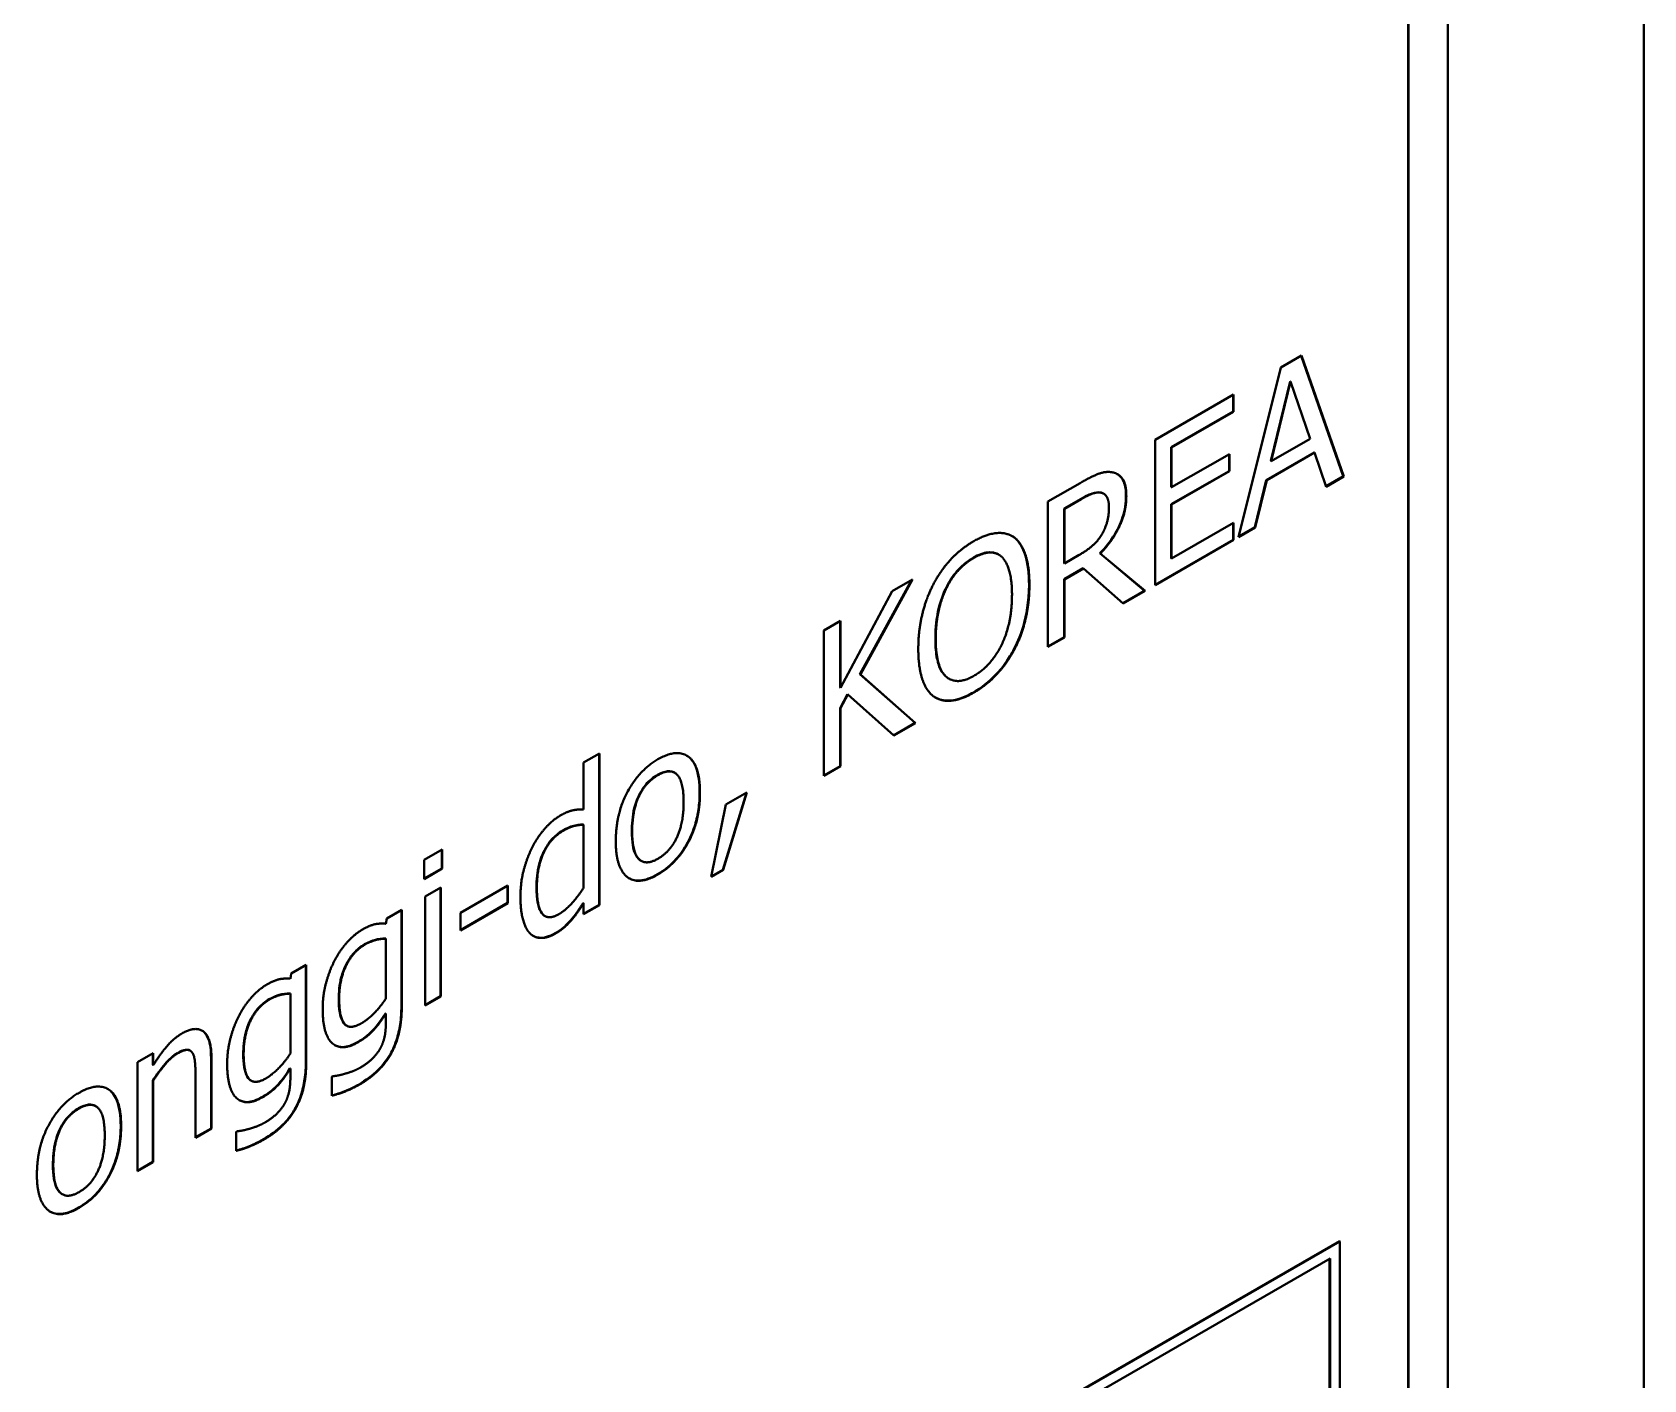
# Model space of a CAD drawing. Header units: millimetres. Extents: x 0 to 4752, y 0 to 3360.
# Drawn here: x 4316.32 to 4339.54, y 2312.82 to 2332.23 of the extents above; entities that cross this region are included whole.
import ezdxf

# ---------------------------------------------------------------- set-up
doc = ezdxf.new("R2010")
doc.units = ezdxf.units.MM
doc.header["$LTSCALE"] = 8
doc.layers.add('가시적인 것(ISO)', color=3, linetype='Continuous', lineweight=40)
doc.layers.add('가시적인 좁은 것(ISO)', color=3, linetype='Continuous', lineweight=35)

msp = doc.modelspace()

# ---------------------------------------------------------------- linework, layer by layer
at = {"layer": '가시적인 것(ISO)'}
for p, q in [((4339.54, 2351.317), (4339.54, 2289.183)), ((4336.717, 2294.091), (4336.717, 2343.144)), ((4336.146, 2294.368), (4336.146, 2342.217)), ((4336.152, 2342.219), (4336.152, 2294.365)), ((4333.7, 2324.957), (4334.31, 2327.401)), ((4334.31, 2327.401), (4334.607, 2327.572)), ((4334.603, 2327.57), (4335.211, 2325.834)), ((4334.607, 2327.572), (4335.217, 2325.831)), ((4334.447, 2327.202), (4334.168, 2326.056)), ((4334.453, 2327.199), (4334.174, 2326.053)), ((4334.447, 2327.202), (4334.453, 2327.199)), ((4334.733, 2326.374), (4334.453, 2327.199)), ((4332.499, 2326.358), (4333.631, 2327.01)), ((4333.625, 2327.007), (4333.625, 2326.766)), ((4333.631, 2327.01), (4333.631, 2326.763)), ((4333.625, 2326.766), (4332.733, 2326.252)), ((4333.631, 2326.763), (4332.739, 2326.249)), ((4333.625, 2326.766), (4333.631, 2326.763)), ((4332.499, 2324.265), (4332.499, 2326.358)), ((4332.733, 2326.252), (4332.733, 2325.679)), ((4332.733, 2326.252), (4332.739, 2326.249)), ((4332.739, 2326.249), (4332.739, 2325.676)), ((4334.174, 2326.053), (4334.733, 2326.374)), ((4332.739, 2325.676), (4333.571, 2326.155)), ((4333.565, 2326.152), (4333.565, 2325.91)), ((4333.571, 2326.155), (4333.571, 2325.907)), ((4334.793, 2326.178), (4334.102, 2325.78)), ((4334.799, 2326.175), (4334.108, 2325.777)), ((4334.168, 2326.056), (4334.174, 2326.053)), ((4334.793, 2326.178), (4334.799, 2326.175)), ((4334.963, 2325.684), (4334.799, 2326.175)), ((4330.954, 2325.469), (4331.42, 2325.737)), ((4333.565, 2325.91), (4332.733, 2325.432)), ((4333.571, 2325.907), (4332.739, 2325.428)), ((4333.565, 2325.91), (4333.571, 2325.907)), ((4334.102, 2325.78), (4333.938, 2325.101)), ((4334.108, 2325.777), (4333.944, 2325.097)), ((4334.102, 2325.78), (4334.108, 2325.777)), ((4335.211, 2325.834), (4334.961, 2325.69)), ((4335.217, 2325.831), (4334.963, 2325.684)), ((4335.211, 2325.834), (4335.217, 2325.831)), ((4331.428, 2325.507), (4331.189, 2325.37)), ((4331.434, 2325.504), (4331.194, 2325.366)), ((4331.754, 2325.587), (4331.76, 2325.584)), ((4332.733, 2325.679), (4332.739, 2325.676)), ((4330.954, 2323.376), (4330.954, 2325.469)), ((4331.189, 2325.37), (4331.189, 2324.583)), ((4331.189, 2325.37), (4331.194, 2325.366)), ((4331.194, 2325.366), (4331.194, 2324.579)), ((4332.733, 2325.432), (4332.733, 2324.655)), ((4332.733, 2325.432), (4332.739, 2325.428)), ((4332.739, 2325.428), (4332.739, 2324.651)), ((4332.739, 2324.651), (4333.631, 2325.165)), ((4333.625, 2325.162), (4333.625, 2324.921)), ((4333.631, 2325.165), (4333.631, 2324.917)), ((4333.944, 2325.097), (4333.7, 2324.957)), ((4333.938, 2325.101), (4333.702, 2324.965)), ((4333.938, 2325.101), (4333.944, 2325.097)), ((4330.467, 2324.956), (4330.473, 2324.952)), ((4333.625, 2324.921), (4332.499, 2324.272)), ((4333.631, 2324.917), (4332.499, 2324.265)), ((4333.625, 2324.921), (4333.631, 2324.917)), ((4330.241, 2324.71), (4330.246, 2324.706)), ((4331.189, 2324.583), (4331.194, 2324.579)), ((4331.194, 2324.579), (4331.406, 2324.701)), ((4331.705, 2324.726), (4332.349, 2324.186)), ((4331.705, 2324.726), (4331.711, 2324.722)), ((4331.711, 2324.722), (4332.355, 2324.183)), ((4332.733, 2324.655), (4332.739, 2324.651)), ((4328.993, 2324.34), (4328.249, 2322.983)), ((4329.004, 2324.346), (4328.255, 2322.98)), ((4328.711, 2324.177), (4329.004, 2324.346)), ((4331.465, 2324.509), (4331.189, 2324.35)), ((4331.189, 2324.35), (4331.189, 2323.518)), ((4331.189, 2324.35), (4331.194, 2324.347)), ((4331.47, 2324.506), (4331.194, 2324.347)), ((4331.194, 2324.347), (4331.194, 2323.514)), ((4331.465, 2324.509), (4331.47, 2324.506)), ((4332.042, 2324.003), (4331.47, 2324.506)), ((4327.969, 2322.788), (4328.711, 2324.177)), ((4332.349, 2324.186), (4332.038, 2324.007)), ((4332.355, 2324.183), (4332.042, 2324.003)), ((4332.349, 2324.186), (4332.355, 2324.183)), ((4327.728, 2323.611), (4327.969, 2323.75)), ((4327.963, 2323.746), (4327.963, 2322.791)), ((4327.969, 2323.75), (4327.969, 2322.788)), ((4327.728, 2321.518), (4327.728, 2323.611)), ((4331.189, 2323.518), (4330.954, 2323.382)), ((4331.194, 2323.514), (4330.954, 2323.376)), ((4331.189, 2323.518), (4331.194, 2323.514)), ((4328.249, 2322.983), (4328.255, 2322.98)), ((4328.249, 2322.983), (4329.043, 2322.282)), ((4328.255, 2322.98), (4329.048, 2322.278)), ((4327.963, 2322.791), (4327.969, 2322.788)), ((4329.528, 2322.92), (4329.533, 2322.917)), ((4328.069, 2322.694), (4327.963, 2322.496)), ((4327.963, 2322.496), (4327.969, 2322.493)), ((4327.963, 2322.496), (4327.963, 2321.66)), ((4328.074, 2322.691), (4327.969, 2322.493)), ((4327.969, 2322.493), (4327.969, 2321.657)), ((4328.069, 2322.694), (4328.074, 2322.691)), ((4328.736, 2322.099), (4328.074, 2322.691)), ((4329.043, 2322.282), (4328.731, 2322.102)), ((4329.048, 2322.278), (4328.736, 2322.099)), ((4329.043, 2322.282), (4329.048, 2322.278)), ((4324.268, 2321.712), (4324.496, 2321.843)), ((4324.491, 2321.84), (4324.491, 2319.66)), ((4324.496, 2321.843), (4324.496, 2319.657)), ((4324.268, 2321.033), (4324.268, 2321.712)), ((4325.574, 2321.566), (4325.58, 2321.563)), ((4327.963, 2321.66), (4327.728, 2321.525)), ((4327.969, 2321.657), (4327.728, 2321.518)), ((4327.963, 2321.66), (4327.969, 2321.657)), ((4326.103, 2320.062), (4326.317, 2321.106)), ((4326.613, 2321.276), (4326.275, 2320.167)), ((4326.621, 2321.281), (4326.28, 2320.164)), ((4326.317, 2321.106), (4326.621, 2321.281)), ((4324.262, 2320.818), (4324.268, 2320.814)), ((4324.268, 2319.907), (4324.268, 2320.814)), ((4321.969, 2320.308), (4322.229, 2320.458)), ((4322.223, 2320.454), (4322.223, 2320.186)), ((4322.229, 2320.458), (4322.229, 2320.183)), ((4321.969, 2320.033), (4321.969, 2320.308)), ((4322.223, 2320.186), (4321.969, 2320.04)), ((4322.229, 2320.183), (4321.969, 2320.033)), ((4322.223, 2320.186), (4322.229, 2320.183)), ((4325.093, 2320.296), (4325.099, 2320.293)), ((4326.28, 2320.164), (4326.103, 2320.062)), ((4326.275, 2320.167), (4326.104, 2320.069)), ((4326.275, 2320.167), (4326.28, 2320.164)), ((4322.493, 2319.546), (4323.178, 2319.941)), ((4323.172, 2319.938), (4323.172, 2319.69)), ((4323.178, 2319.941), (4323.178, 2319.686)), ((4321.984, 2319.781), (4322.212, 2319.912)), ((4321.984, 2318.21), (4321.984, 2319.781)), ((4322.207, 2319.909), (4322.207, 2318.345)), ((4322.212, 2319.912), (4322.212, 2318.342)), ((4321.419, 2319.389), (4321.432, 2319.463)), ((4321.432, 2319.463), (4321.648, 2319.587)), ((4321.642, 2319.584), (4321.642, 2318.2)), ((4321.648, 2319.587), (4321.648, 2318.196)), ((4323.172, 2319.69), (4322.493, 2319.298)), ((4323.178, 2319.686), (4322.493, 2319.292)), ((4322.493, 2319.292), (4322.493, 2319.546)), ((4323.172, 2319.69), (4323.178, 2319.686)), ((4323.705, 2319.502), (4323.711, 2319.498)), ((4324.262, 2319.688), (4324.268, 2319.685)), ((4324.268, 2319.525), (4324.268, 2319.685)), ((4324.491, 2319.66), (4324.268, 2319.532)), ((4324.496, 2319.657), (4324.268, 2319.525)), ((4324.491, 2319.66), (4324.496, 2319.657)), ((4321.413, 2319.177), (4321.419, 2319.174)), ((4321.419, 2318.311), (4321.419, 2319.174)), ((4320.056, 2318.671), (4320.272, 2318.795)), ((4320.266, 2318.792), (4320.266, 2317.407)), ((4320.272, 2318.795), (4320.272, 2317.404)), ((4320.043, 2318.597), (4320.056, 2318.671)), ((4320.037, 2318.385), (4320.043, 2318.382)), ((4320.043, 2317.518), (4320.043, 2318.382)), ((4322.207, 2318.345), (4321.984, 2318.217)), ((4322.212, 2318.342), (4321.984, 2318.21)), ((4322.207, 2318.345), (4322.212, 2318.342)), ((4321.413, 2318.097), (4321.419, 2318.094)), ((4321.419, 2317.956), (4321.419, 2318.094)), ((4320.85, 2317.922), (4320.855, 2317.919)), ((4317.84, 2317.394), (4318.068, 2317.526)), ((4317.84, 2315.824), (4317.84, 2317.394)), ((4318.063, 2317.523), (4318.063, 2317.355)), ((4318.068, 2317.526), (4318.068, 2317.351)), ((4318.595, 2317.563), (4318.601, 2317.559)), ((4318.9, 2317.46), (4318.9, 2316.441)), ((4318.906, 2317.457), (4318.906, 2316.438)), ((4318.063, 2317.355), (4318.068, 2317.351)), ((4318.677, 2316.306), (4318.677, 2317.202)), ((4320.037, 2317.304), (4320.043, 2317.301)), ((4320.043, 2317.164), (4320.043, 2317.301)), ((4320.64, 2317.185), (4320.652, 2317.192)), ((4320.64, 2316.911), (4320.64, 2317.185)), ((4318.063, 2317.132), (4318.063, 2315.959)), ((4318.063, 2317.132), (4318.068, 2317.129)), ((4318.068, 2317.129), (4318.068, 2315.956)), ((4319.474, 2317.13), (4319.479, 2317.126)), ((4317.235, 2316.764), (4317.241, 2316.76)), ((4318.9, 2316.441), (4318.677, 2316.313)), ((4318.906, 2316.438), (4318.677, 2316.306)), ((4318.9, 2316.441), (4318.906, 2316.438)), ((4319.264, 2316.393), (4319.276, 2316.4)), ((4319.264, 2316.118), (4319.264, 2316.393)), ((4318.063, 2315.959), (4317.84, 2315.83)), ((4318.068, 2315.956), (4317.84, 2315.824)), ((4318.063, 2315.959), (4318.068, 2315.956)), ((4316.754, 2315.494), (4316.759, 2315.491)), ((4316.206, 2303.902), (4335.156, 2314.815)), ((4335.162, 2314.811), (4316.211, 2303.899)), ((4335.156, 2314.815), (4335.162, 2314.811)), ((4335.162, 2311.345), (4335.162, 2314.811)), ((4316.353, 2303.816), (4335.02, 2314.566)), ((4335.015, 2311.43), (4335.015, 2314.563)), ((4335.02, 2314.566), (4335.02, 2311.427))]:
    msp.add_line(p, q, dxfattribs=at)
for points, degree in [([(4331.42, 2325.737), (4331.576, 2325.827), (4331.786, 2325.909), (4331.881, 2325.892)], 2), ([(4331.881, 2325.892), (4331.976, 2325.876), (4332.086, 2325.717), (4332.086, 2325.553)], 2), ([(4331.721, 2325.598), (4331.67, 2325.608), (4331.533, 2325.562), (4331.434, 2325.504)], 2), ([(4332.086, 2325.553), (4332.086, 2325.324), (4331.884, 2324.897), (4331.711, 2324.722)], 2), ([(4331.754, 2325.587), (4331.742, 2325.594), (4331.729, 2325.599), (4331.715, 2325.602)], 3), ([(4331.836, 2325.386), (4331.836, 2325.478), (4331.78, 2325.586), (4331.721, 2325.598)], 2), ([(4331.733, 2324.998), (4331.786, 2325.086), (4331.836, 2325.278), (4331.836, 2325.386)], 2), ([(4329.307, 2324.281), (4329.412, 2324.481), (4329.707, 2324.795), (4329.889, 2324.9)], 2), ([(4329.889, 2324.9), (4330.074, 2325.006), (4330.37, 2325.027), (4330.473, 2324.952)], 2), ([(4330.44, 2324.973), (4330.449, 2324.968), (4330.458, 2324.962), (4330.467, 2324.956)], 3), ([(4330.473, 2324.952), (4330.575, 2324.873), (4330.69, 2324.531), (4330.69, 2324.27)], 2), ([(4331.406, 2324.701), (4331.51, 2324.761), (4331.676, 2324.899), (4331.733, 2324.998)], 2), ([(4329.89, 2324.66), (4329.76, 2324.584), (4329.563, 2324.366), (4329.488, 2324.211)], 2), ([(4330.291, 2324.673), (4330.219, 2324.74), (4330.017, 2324.732), (4329.89, 2324.66)], 2), ([(4330.439, 2324.126), (4330.439, 2324.333), (4330.361, 2324.608), (4330.291, 2324.673)], 2), ([(4329.089, 2323.349), (4329.089, 2323.611), (4329.202, 2324.077), (4329.307, 2324.281)], 2), ([(4329.488, 2324.211), (4329.417, 2324.063), (4329.34, 2323.697), (4329.34, 2323.493)], 2), ([(4329.89, 2322.96), (4330.141, 2323.105), (4330.439, 2323.714), (4330.439, 2324.126)], 2), ([(4330.69, 2324.27), (4330.69, 2324.016), (4330.578, 2323.539), (4330.473, 2323.34)], 2), ([(4329.34, 2323.493), (4329.34, 2323.081), (4329.64, 2322.816), (4329.89, 2322.96)], 2), ([(4329.305, 2322.667), (4329.201, 2322.746), (4329.089, 2323.091), (4329.089, 2323.349)], 2), ([(4330.473, 2323.34), (4330.361, 2323.129), (4330.066, 2322.821), (4329.889, 2322.718)], 2), ([(4329.889, 2322.718), (4329.706, 2322.613), (4329.412, 2322.588), (4329.305, 2322.667)], 2), ([(4325.338, 2321.757), (4325.614, 2321.916), (4325.944, 2321.671), (4325.944, 2321.276)], 2), ([(4324.731, 2320.578), (4324.731, 2320.971), (4325.066, 2321.6), (4325.338, 2321.757)], 2), ([(4325.708, 2321.14), (4325.708, 2321.446), (4325.516, 2321.632), (4325.338, 2321.529)], 2), ([(4325.338, 2321.529), (4325.161, 2321.427), (4324.967, 2321.019), (4324.967, 2320.714)], 2), ([(4325.944, 2321.276), (4325.944, 2320.879), (4325.614, 2320.257), (4325.338, 2320.098)], 2), ([(4325.338, 2320.325), (4325.515, 2320.427), (4325.708, 2320.838), (4325.708, 2321.14)], 2), ([(4323.531, 2320.497), (4323.606, 2320.642), (4323.816, 2320.88), (4323.932, 2320.947)], 2), ([(4323.932, 2320.947), (4324.033, 2321.005), (4324.184, 2321.039), (4324.268, 2321.033)], 2), ([(4323.97, 2320.726), (4323.794, 2320.625), (4323.594, 2320.204), (4323.594, 2319.916)], 2), ([(4324.268, 2320.814), (4324.183, 2320.813), (4324.048, 2320.771), (4323.97, 2320.726)], 2), ([(4324.967, 2320.714), (4324.967, 2320.417), (4325.161, 2320.223), (4325.338, 2320.325)], 2), ([(4323.358, 2319.775), (4323.358, 2319.982), (4323.451, 2320.337), (4323.531, 2320.497)], 2), ([(4325.338, 2320.098), (4325.055, 2319.935), (4324.731, 2320.194), (4324.731, 2320.578)], 2), ([(4323.497, 2319.248), (4323.431, 2319.314), (4323.358, 2319.577), (4323.358, 2319.775)], 2), ([(4323.594, 2319.916), (4323.594, 2319.638), (4323.747, 2319.432), (4323.916, 2319.53)], 2), ([(4323.916, 2319.53), (4324.005, 2319.581), (4324.187, 2319.781), (4324.268, 2319.907)], 2), ([(4324.268, 2319.685), (4324.215, 2319.604), (4324.137, 2319.491), (4324.084, 2319.432)], 2), ([(4320.684, 2318.866), (4320.76, 2319.01), (4320.97, 2319.241), (4321.081, 2319.305)], 2), ([(4321.081, 2319.305), (4321.187, 2319.366), (4321.341, 2319.397), (4321.419, 2319.389)], 2), ([(4323.863, 2319.248), (4323.751, 2319.184), (4323.564, 2319.183), (4323.497, 2319.248)], 2), ([(4324.084, 2319.432), (4324.036, 2319.377), (4323.932, 2319.288), (4323.863, 2319.248)], 2), ([(4321.118, 2319.089), (4320.945, 2318.989), (4320.746, 2318.579), (4320.746, 2318.303)], 2), ([(4321.419, 2319.174), (4321.334, 2319.172), (4321.19, 2319.13), (4321.118, 2319.089)], 2), ([(4320.509, 2318.162), (4320.509, 2318.357), (4320.605, 2318.714), (4320.684, 2318.866)], 2), ([(4319.705, 2318.513), (4319.811, 2318.574), (4319.965, 2318.605), (4320.043, 2318.597)], 2), ([(4319.308, 2318.074), (4319.384, 2318.218), (4319.594, 2318.449), (4319.705, 2318.513)], 2), ([(4320.043, 2318.382), (4319.958, 2318.38), (4319.814, 2318.338), (4319.742, 2318.297)], 2), ([(4320.746, 2318.303), (4320.746, 2318.042), (4320.897, 2317.856), (4321.067, 2317.954)], 2), ([(4321.067, 2317.954), (4321.156, 2318.005), (4321.344, 2318.195), (4321.419, 2318.311)], 2), ([(4319.133, 2317.369), (4319.133, 2317.564), (4319.229, 2317.921), (4319.308, 2318.074)], 2), ([(4319.742, 2318.297), (4319.569, 2318.197), (4319.37, 2317.787), (4319.37, 2317.51)], 2), ([(4321.015, 2317.68), (4320.784, 2317.546), (4320.509, 2317.787), (4320.509, 2318.162)], 2), ([(4321.419, 2318.094), (4321.326, 2317.947), (4321.149, 2317.757), (4321.015, 2317.68)], 2), ([(4321.648, 2318.196), (4321.648, 2317.796), (4321.347, 2317.25), (4321.037, 2317.072)], 2), ([(4318.481, 2317.808), (4318.68, 2317.922), (4318.906, 2317.747), (4318.906, 2317.457)], 2), ([(4321.348, 2317.61), (4321.388, 2317.691), (4321.419, 2317.859), (4321.419, 2317.956)], 2), ([(4318.068, 2317.351), (4318.171, 2317.517), (4318.369, 2317.743), (4318.481, 2317.808)], 2), ([(4321.055, 2317.319), (4321.161, 2317.38), (4321.307, 2317.529), (4321.348, 2317.61)], 2), ([(4318.42, 2317.522), (4318.335, 2317.473), (4318.155, 2317.264), (4318.068, 2317.129)], 2), ([(4318.633, 2317.527), (4318.605, 2317.571), (4318.506, 2317.571), (4318.42, 2317.522)], 2), ([(4318.677, 2317.202), (4318.677, 2317.31), (4318.66, 2317.487), (4318.633, 2317.527)], 2), ([(4319.37, 2317.51), (4319.37, 2317.249), (4319.521, 2317.063), (4319.691, 2317.161)], 2), ([(4320.272, 2317.404), (4320.272, 2317.004), (4319.971, 2316.458), (4319.661, 2316.279)], 2), ([(4319.691, 2317.161), (4319.78, 2317.213), (4319.968, 2317.402), (4320.043, 2317.518)], 2), ([(4319.639, 2316.887), (4319.408, 2316.754), (4319.133, 2316.995), (4319.133, 2317.369)], 2), ([(4320.043, 2317.301), (4319.95, 2317.155), (4319.773, 2316.964), (4319.639, 2316.887)], 2), ([(4319.972, 2316.818), (4320.012, 2316.898), (4320.043, 2317.067), (4320.043, 2317.164)], 2), ([(4320.652, 2317.192), (4320.675, 2317.194), (4320.765, 2317.208), (4320.822, 2317.226)], 2), ([(4320.822, 2317.226), (4320.885, 2317.243), (4320.992, 2317.283), (4321.055, 2317.319)], 2), ([(4316.392, 2315.775), (4316.392, 2316.169), (4316.726, 2316.797), (4316.999, 2316.954)], 2), ([(4316.999, 2316.954), (4317.275, 2317.113), (4317.605, 2316.869), (4317.605, 2316.474)], 2), ([(4321.037, 2317.072), (4320.938, 2317.014), (4320.729, 2316.932), (4320.64, 2316.911)], 2), ([(4316.999, 2316.727), (4316.821, 2316.625), (4316.628, 2316.217), (4316.628, 2315.911)], 2), ([(4317.369, 2316.338), (4317.369, 2316.643), (4317.176, 2316.829), (4316.999, 2316.727)], 2), ([(4319.679, 2316.527), (4319.785, 2316.588), (4319.931, 2316.737), (4319.972, 2316.818)], 2), ([(4317.605, 2316.474), (4317.605, 2316.077), (4317.275, 2315.454), (4316.999, 2315.296)], 2), ([(4319.446, 2316.433), (4319.509, 2316.451), (4319.616, 2316.491), (4319.679, 2316.527)], 2), ([(4316.999, 2315.523), (4317.175, 2315.624), (4317.369, 2316.036), (4317.369, 2316.338)], 2), ([(4319.661, 2316.279), (4319.562, 2316.222), (4319.353, 2316.139), (4319.264, 2316.118)], 2), ([(4319.276, 2316.4), (4319.299, 2316.401), (4319.389, 2316.416), (4319.446, 2316.433)], 2), ([(4316.999, 2315.296), (4316.716, 2315.133), (4316.392, 2315.392), (4316.392, 2315.775)], 2), ([(4316.628, 2315.911), (4316.628, 2315.614), (4316.821, 2315.421), (4316.999, 2315.523)], 2)]:
    msp.add_open_spline(points, degree=degree, dxfattribs=at)
for points, knots in [([(4331.955, 2325.867), (4331.963, 2325.862), (4331.971, 2325.857), (4332.008, 2325.828), (4332.032, 2325.797), (4332.072, 2325.701), (4332.081, 2325.63), (4332.081, 2325.556)], [-0.06474212, -0.06474212, -0.06474212, -0.06474212, -0.05873914, -0.05873914, -0.0341321, -0.0341321, 0, 0, 0, 0]), ([(4331.715, 2325.602), (4331.679, 2325.608), (4331.638, 2325.602), (4331.565, 2325.578), (4331.514, 2325.557), (4331.428, 2325.507)], [-0.1096687, -0.1096687, -0.1096687, -0.1096687, -0.0458841, -0.0458841, 0, 0, 0, 0]), ([(4332.081, 2325.556), (4332.081, 2325.506), (4332.077, 2325.453), (4332.061, 2325.349), (4332.049, 2325.298), (4332, 2325.147), (4331.956, 2325.061), (4331.853, 2324.892), (4331.783, 2324.804), (4331.705, 2324.726)], [-0.1073122, -0.1073122, -0.1073122, -0.1073122, -0.0901283, -0.0901283, -0.0742329, -0.0742329, -0.0438127, -0.0438127, 0, 0, 0, 0]), ([(4330.467, 2324.956), (4330.546, 2324.894), (4330.595, 2324.8), (4330.669, 2324.58), (4330.684, 2324.43), (4330.684, 2324.273)], [-0.1261355, -0.1261355, -0.1261355, -0.1261355, -0.0717246, -0.0717246, 0, 0, 0, 0]), ([(4329.885, 2324.663), (4329.837, 2324.635), (4329.789, 2324.603), (4329.689, 2324.517), (4329.65, 2324.473), (4329.568, 2324.371), (4329.522, 2324.295), (4329.483, 2324.214)], [-0.06417093, -0.06417093, -0.06417093, -0.06417093, -0.05011322, -0.05011322, -0.03373142, -0.03373142, 0, 0, 0, 0]), ([(4330.241, 2324.71), (4330.227, 2324.717), (4330.213, 2324.723), (4330.166, 2324.739), (4330.132, 2324.742), (4330.027, 2324.732), (4329.957, 2324.704), (4329.885, 2324.663)], [-0.06978956, -0.06978956, -0.06978956, -0.06978956, -0.05975243, -0.05975243, -0.03820493, -0.03820493, 0, 0, 0, 0]), ([(4329.483, 2324.214), (4329.43, 2324.105), (4329.395, 2323.992), (4329.355, 2323.797), (4329.335, 2323.668), (4329.335, 2323.496)], [-0.1789326, -0.1789326, -0.1789326, -0.1789326, -0.0787515, -0.0787515, 0, 0, 0, 0]), ([(4330.684, 2324.273), (4330.684, 2324.018), (4330.643, 2323.825), (4330.574, 2323.578), (4330.528, 2323.459), (4330.467, 2323.343)], [-0.1017254, -0.1017254, -0.1017254, -0.1017254, -0.0492853, -0.0492853, 0, 0, 0, 0]), ([(4329.335, 2323.496), (4329.335, 2323.407), (4329.34, 2323.319), (4329.365, 2323.17), (4329.383, 2323.105), (4329.449, 2322.975), (4329.494, 2322.94), (4329.528, 2322.92)], [-0.13348565, -0.13348565, -0.13348565, -0.13348565, -0.11285313, -0.11285313, -0.09521007, -0.09521007, -0.07037467, -0.07037467, -0.07037467, -0.07037467]), ([(4330.467, 2323.343), (4330.431, 2323.275), (4330.391, 2323.209), (4330.289, 2323.066), (4330.238, 2323.01), (4330.105, 2322.87), (4329.995, 2322.786), (4329.883, 2322.722)], [-0.09005279, -0.09005279, -0.09005279, -0.09005279, -0.07665114, -0.07665114, -0.05930061, -0.05930061, 0, 0, 0, 0]), ([(4329.883, 2322.722), (4329.818, 2322.684), (4329.754, 2322.654), (4329.631, 2322.613), (4329.574, 2322.603), (4329.451, 2322.601), (4329.39, 2322.616), (4329.336, 2322.647)], [-0.1163961, -0.1163961, -0.1163961, -0.1163961, -0.0820659, -0.0820659, -0.0500318, -0.0500318, -0.0094393, -0.0094393, -0.0094393, -0.0094393]), ([(4325.75, 2321.813), (4325.753, 2321.811), (4325.755, 2321.809), (4325.802, 2321.779), (4325.848, 2321.733), (4325.924, 2321.545), (4325.939, 2321.414), (4325.939, 2321.279)], [-0.116905, -0.116905, -0.116905, -0.116905, -0.1136226, -0.1136226, -0.0617594, -0.0617594, 0, 0, 0, 0]), ([(4325.574, 2321.566), (4325.574, 2321.566), (4325.574, 2321.566), (4325.546, 2321.583), (4325.513, 2321.589), (4325.43, 2321.58), (4325.382, 2321.561), (4325.333, 2321.533)], [-0.04733155, -0.04733155, -0.04733155, -0.04733155, -0.04729209, -0.04729209, -0.02585599, -0.02585599, 0, 0, 0, 0]), ([(4325.333, 2321.533), (4325.303, 2321.516), (4325.273, 2321.495), (4325.217, 2321.449), (4325.191, 2321.424), (4325.13, 2321.352), (4325.099, 2321.305), (4325.046, 2321.203), (4325.019, 2321.139), (4324.97, 2320.938), (4324.962, 2320.82), (4324.962, 2320.717)], [-0.1718603, -0.1718603, -0.1718603, -0.1718603, -0.1450483, -0.1450483, -0.1202898, -0.1202898, -0.083085, -0.083085, -0.0475005, -0.0475005, 0, 0, 0, 0]), ([(4325.939, 2321.279), (4325.939, 2321.202), (4325.934, 2321.121), (4325.912, 2320.966), (4325.896, 2320.89), (4325.85, 2320.738), (4325.812, 2320.636), (4325.697, 2320.437), (4325.639, 2320.359), (4325.498, 2320.211), (4325.416, 2320.149), (4325.333, 2320.101)], [-0.2344064, -0.2344064, -0.2344064, -0.2344064, -0.1790611, -0.1790611, -0.1302839, -0.1302839, -0.0811533, -0.0811533, -0.0439624, -0.0439624, 0, 0, 0, 0]), ([(4323.964, 2320.729), (4323.936, 2320.713), (4323.908, 2320.694), (4323.855, 2320.65), (4323.83, 2320.627), (4323.768, 2320.556), (4323.735, 2320.508), (4323.665, 2320.375), (4323.641, 2320.301), (4323.598, 2320.134), (4323.589, 2320.021), (4323.589, 2319.919)], [-0.1037426, -0.1037426, -0.1037426, -0.1037426, -0.0936994, -0.0936994, -0.0843301, -0.0843301, -0.0691583, -0.0691583, -0.0464723, -0.0464723, 0, 0, 0, 0]), ([(4324.262, 2320.818), (4324.214, 2320.817), (4324.161, 2320.811), (4324.082, 2320.787), (4324.034, 2320.769), (4323.964, 2320.729)], [-0.1068872, -0.1068872, -0.1068872, -0.1068872, -0.0370251, -0.0370251, 0, 0, 0, 0]), ([(4324.962, 2320.717), (4324.962, 2320.648), (4324.966, 2320.58), (4324.985, 2320.467), (4324.998, 2320.419), (4325.044, 2320.331), (4325.072, 2320.309), (4325.093, 2320.296)], [-0.09215979, -0.09215979, -0.09215979, -0.09215979, -0.07620997, -0.07620997, -0.06294949, -0.06294949, -0.04700202, -0.04700202, -0.04700202, -0.04700202]), ([(4325.333, 2320.101), (4325.288, 2320.075), (4325.243, 2320.054), (4325.157, 2320.023), (4325.117, 2320.014), (4325.021, 2320.007), (4324.969, 2320.018), (4324.924, 2320.043)], [-0.2485918, -0.2485918, -0.2485918, -0.2485918, -0.2102442, -0.2102442, -0.174715, -0.174715, -0.1206371, -0.1206371, -0.1206371, -0.1206371]), ([(4323.589, 2319.919), (4323.589, 2319.846), (4323.593, 2319.772), (4323.613, 2319.653), (4323.627, 2319.603), (4323.669, 2319.528), (4323.689, 2319.511), (4323.705, 2319.502)], [-0.08471547, -0.08471547, -0.08471547, -0.08471547, -0.06664552, -0.06664552, -0.05216009, -0.05216009, -0.0397834, -0.0397834, -0.0397834, -0.0397834]), ([(4324.262, 2319.688), (4324.232, 2319.642), (4324.202, 2319.596), (4324.142, 2319.51), (4324.111, 2319.471), (4324.079, 2319.435)], [-0.03947705, -0.03947705, -0.03947705, -0.03947705, -0.01873238, -0.01873238, 0, 0, 0, 0]), ([(4323.857, 2319.251), (4323.815, 2319.227), (4323.773, 2319.209), (4323.693, 2319.188), (4323.656, 2319.184), (4323.592, 2319.192), (4323.566, 2319.2), (4323.542, 2319.213)], [-0.07529458, -0.07529458, -0.07529458, -0.07529458, -0.05309575, -0.05309575, -0.03157978, -0.03157978, -0.01366022, -0.01366022, -0.01366022, -0.01366022]), ([(4324.079, 2319.435), (4324.033, 2319.383), (4323.996, 2319.351), (4323.939, 2319.302), (4323.897, 2319.274), (4323.857, 2319.251)], [-0.03078881, -0.03078881, -0.03078881, -0.03078881, -0.02120467, -0.02120467, 0, 0, 0, 0]), ([(4321.112, 2319.092), (4321.085, 2319.076), (4321.057, 2319.058), (4321.005, 2319.015), (4320.98, 2318.992), (4320.918, 2318.922), (4320.885, 2318.874), (4320.815, 2318.744), (4320.791, 2318.672), (4320.749, 2318.51), (4320.74, 2318.403), (4320.74, 2318.306)], [-0.1013756, -0.1013756, -0.1013756, -0.1013756, -0.0914075, -0.0914075, -0.0820999, -0.0820999, -0.066755, -0.066755, -0.0443935, -0.0443935, 0, 0, 0, 0]), ([(4321.413, 2319.177), (4321.364, 2319.176), (4321.31, 2319.17), (4321.224, 2319.145), (4321.175, 2319.128), (4321.112, 2319.092)], [-0.08768489, -0.08768489, -0.08768489, -0.08768489, -0.03291248, -0.03291248, 0, 0, 0, 0]), ([(4320.037, 2318.385), (4319.988, 2318.384), (4319.934, 2318.378), (4319.848, 2318.353), (4319.799, 2318.336), (4319.736, 2318.3)], [-0.08768489, -0.08768489, -0.08768489, -0.08768489, -0.03291248, -0.03291248, 0, 0, 0, 0]), ([(4320.74, 2318.306), (4320.74, 2318.239), (4320.744, 2318.171), (4320.763, 2318.062), (4320.776, 2318.016), (4320.816, 2317.946), (4320.836, 2317.93), (4320.85, 2317.922)], [-0.07495213, -0.07495213, -0.07495213, -0.07495213, -0.06159191, -0.06159191, -0.05079336, -0.05079336, -0.04088798, -0.04088798, -0.04088798, -0.04088798]), ([(4319.736, 2318.3), (4319.709, 2318.284), (4319.681, 2318.265), (4319.629, 2318.222), (4319.604, 2318.199), (4319.543, 2318.13), (4319.509, 2318.081), (4319.439, 2317.951), (4319.416, 2317.88), (4319.373, 2317.718), (4319.364, 2317.61), (4319.364, 2317.514)], [-0.1013756, -0.1013756, -0.1013756, -0.1013756, -0.0914075, -0.0914075, -0.0820999, -0.0820999, -0.066755, -0.066755, -0.0443935, -0.0443935, 0, 0, 0, 0]), ([(4321.413, 2318.097), (4321.325, 2317.957), (4321.261, 2317.885), (4321.163, 2317.782), (4321.087, 2317.728), (4321.01, 2317.683)], [-0.06197806, -0.06197806, -0.06197806, -0.06197806, -0.04104336, -0.04104336, 0, 0, 0, 0]), ([(4321.642, 2318.2), (4321.642, 2318.117), (4321.637, 2318.029), (4321.613, 2317.865), (4321.597, 2317.787), (4321.54, 2317.617), (4321.504, 2317.545), (4321.425, 2317.414), (4321.371, 2317.347), (4321.224, 2317.199), (4321.126, 2317.129), (4321.032, 2317.075)], [-0.1519513, -0.1519513, -0.1519513, -0.1519513, -0.1276914, -0.1276914, -0.1073876, -0.1073876, -0.0832605, -0.0832605, -0.0500638, -0.0500638, 0, 0, 0, 0]), ([(4318.769, 2317.85), (4318.772, 2317.849), (4318.775, 2317.847), (4318.806, 2317.826), (4318.837, 2317.793), (4318.891, 2317.656), (4318.9, 2317.559), (4318.9, 2317.46)], [-0.08550858, -0.08550858, -0.08550858, -0.08550858, -0.08197159, -0.08197159, -0.04502634, -0.04502634, 0, 0, 0, 0]), ([(4321.01, 2317.683), (4320.973, 2317.662), (4320.936, 2317.644), (4320.866, 2317.621), (4320.833, 2317.614), (4320.757, 2317.611), (4320.717, 2317.621), (4320.682, 2317.641)], [-0.16769638, -0.16769638, -0.16769638, -0.16769638, -0.1480687, -0.1480687, -0.12965332, -0.12965332, -0.10338539, -0.10338539, -0.10338539, -0.10338539]), ([(4318.415, 2317.525), (4318.386, 2317.508), (4318.357, 2317.487), (4318.287, 2317.426), (4318.255, 2317.389), (4318.176, 2317.298), (4318.117, 2317.217), (4318.063, 2317.132)], [-0.05288008, -0.05288008, -0.05288008, -0.05288008, -0.04672614, -0.04672614, -0.03775206, -0.03775206, 0, 0, 0, 0]), ([(4318.595, 2317.563), (4318.593, 2317.564), (4318.591, 2317.565), (4318.576, 2317.572), (4318.559, 2317.576), (4318.499, 2317.568), (4318.457, 2317.55), (4318.415, 2317.525)], [-0.04126539, -0.04126539, -0.04126539, -0.04126539, -0.03828666, -0.03828666, -0.02245416, -0.02245416, 0, 0, 0, 0]), ([(4319.364, 2317.514), (4319.364, 2317.446), (4319.368, 2317.379), (4319.387, 2317.27), (4319.4, 2317.224), (4319.44, 2317.153), (4319.46, 2317.138), (4319.474, 2317.13)], [-0.07495213, -0.07495213, -0.07495213, -0.07495213, -0.06159191, -0.06159191, -0.05079336, -0.05079336, -0.04088798, -0.04088798, -0.04088798, -0.04088798]), ([(4320.266, 2317.407), (4320.266, 2317.324), (4320.261, 2317.236), (4320.237, 2317.072), (4320.221, 2316.994), (4320.164, 2316.824), (4320.128, 2316.753), (4320.049, 2316.622), (4319.995, 2316.555), (4319.848, 2316.406), (4319.75, 2316.337), (4319.656, 2316.283)], [-0.1519513, -0.1519513, -0.1519513, -0.1519513, -0.1276914, -0.1276914, -0.1073876, -0.1073876, -0.0832605, -0.0832605, -0.0500638, -0.0500638, 0, 0, 0, 0]), ([(4320.037, 2317.304), (4319.949, 2317.165), (4319.885, 2317.093), (4319.787, 2316.99), (4319.711, 2316.935), (4319.634, 2316.891)], [-0.06197806, -0.06197806, -0.06197806, -0.06197806, -0.04104336, -0.04104336, 0, 0, 0, 0]), ([(4317.41, 2317.01), (4317.413, 2317.008), (4317.416, 2317.007), (4317.462, 2316.977), (4317.508, 2316.93), (4317.585, 2316.742), (4317.599, 2316.612), (4317.599, 2316.477)], [-0.116905, -0.116905, -0.116905, -0.116905, -0.1136226, -0.1136226, -0.0617594, -0.0617594, 0, 0, 0, 0]), ([(4321.032, 2317.075), (4320.94, 2317.022), (4320.866, 2316.991), (4320.765, 2316.951), (4320.701, 2316.93), (4320.64, 2316.915)], [-0.05529956, -0.05529956, -0.05529956, -0.05529956, -0.03496309, -0.03496309, -0.00104164, -0.00104164, -0.00104164, -0.00104164]), ([(4316.993, 2316.73), (4316.964, 2316.713), (4316.934, 2316.693), (4316.878, 2316.647), (4316.852, 2316.621), (4316.791, 2316.55), (4316.759, 2316.502), (4316.707, 2316.401), (4316.68, 2316.337), (4316.631, 2316.136), (4316.622, 2316.018), (4316.622, 2315.914)], [-0.1718603, -0.1718603, -0.1718603, -0.1718603, -0.1450483, -0.1450483, -0.1202898, -0.1202898, -0.083085, -0.083085, -0.0475005, -0.0475005, 0, 0, 0, 0]), ([(4317.235, 2316.764), (4317.235, 2316.764), (4317.235, 2316.764), (4317.206, 2316.78), (4317.173, 2316.787), (4317.091, 2316.778), (4317.042, 2316.758), (4316.993, 2316.73)], [-0.04733155, -0.04733155, -0.04733155, -0.04733155, -0.04729209, -0.04729209, -0.02585599, -0.02585599, 0, 0, 0, 0]), ([(4319.634, 2316.891), (4319.597, 2316.869), (4319.56, 2316.852), (4319.49, 2316.828), (4319.457, 2316.822), (4319.381, 2316.819), (4319.341, 2316.829), (4319.306, 2316.848)], [-0.16769638, -0.16769638, -0.16769638, -0.16769638, -0.1480687, -0.1480687, -0.12965332, -0.12965332, -0.10338539, -0.10338539, -0.10338539, -0.10338539]), ([(4317.599, 2316.477), (4317.599, 2316.4), (4317.594, 2316.319), (4317.573, 2316.163), (4317.557, 2316.088), (4317.511, 2315.935), (4317.473, 2315.833), (4317.357, 2315.634), (4317.3, 2315.557), (4317.158, 2315.408), (4317.076, 2315.347), (4316.993, 2315.299)], [-0.2344064, -0.2344064, -0.2344064, -0.2344064, -0.1790611, -0.1790611, -0.1302839, -0.1302839, -0.0811533, -0.0811533, -0.0439624, -0.0439624, 0, 0, 0, 0]), ([(4319.656, 2316.283), (4319.564, 2316.23), (4319.49, 2316.199), (4319.389, 2316.159), (4319.325, 2316.138), (4319.264, 2316.123)], [-0.05529956, -0.05529956, -0.05529956, -0.05529956, -0.03496309, -0.03496309, -0.00104164, -0.00104164, -0.00104164, -0.00104164]), ([(4316.622, 2315.914), (4316.622, 2315.846), (4316.626, 2315.778), (4316.645, 2315.665), (4316.659, 2315.617), (4316.704, 2315.529), (4316.732, 2315.506), (4316.754, 2315.494)], [-0.09215979, -0.09215979, -0.09215979, -0.09215979, -0.07620997, -0.07620997, -0.06294949, -0.06294949, -0.04700202, -0.04700202, -0.04700202, -0.04700202]), ([(4316.993, 2315.299), (4316.948, 2315.273), (4316.903, 2315.251), (4316.818, 2315.221), (4316.778, 2315.212), (4316.681, 2315.205), (4316.63, 2315.216), (4316.585, 2315.241)], [-0.2485918, -0.2485918, -0.2485918, -0.2485918, -0.2102442, -0.2102442, -0.174715, -0.174715, -0.1206371, -0.1206371, -0.1206371, -0.1206371])]:
    msp.add_open_spline(points, degree=3, knots=knots, dxfattribs=at)
at = {"layer": '가시적인 좁은 것(ISO)'}
for p, q in [((4331.428, 2325.507), (4331.434, 2325.504)), ((4331.715, 2325.602), (4331.721, 2325.598)), ((4332.081, 2325.556), (4332.086, 2325.553)), ((4329.885, 2324.663), (4329.89, 2324.66)), ((4329.483, 2324.214), (4329.488, 2324.211)), ((4330.684, 2324.273), (4330.69, 2324.27)), ((4329.335, 2323.496), (4329.34, 2323.493)), ((4330.467, 2323.343), (4330.473, 2323.34)), ((4329.883, 2322.722), (4329.889, 2322.718)), ((4325.333, 2321.533), (4325.338, 2321.529)), ((4325.939, 2321.279), (4325.944, 2321.276)), ((4323.964, 2320.729), (4323.97, 2320.726)), ((4324.962, 2320.717), (4324.967, 2320.714)), ((4325.333, 2320.101), (4325.338, 2320.098)), ((4323.589, 2319.919), (4323.594, 2319.916)), ((4323.857, 2319.251), (4323.863, 2319.248)), ((4324.079, 2319.435), (4324.084, 2319.432)), ((4321.112, 2319.092), (4321.118, 2319.089)), ((4320.74, 2318.306), (4320.746, 2318.303)), ((4319.736, 2318.3), (4319.742, 2318.297)), ((4321.642, 2318.2), (4321.648, 2318.196)), ((4321.01, 2317.683), (4321.015, 2317.68)), ((4318.415, 2317.525), (4318.42, 2317.522)), ((4318.9, 2317.46), (4318.906, 2317.457)), ((4319.364, 2317.514), (4319.37, 2317.51)), ((4320.266, 2317.407), (4320.272, 2317.404)), ((4321.032, 2317.075), (4321.037, 2317.072)), ((4316.993, 2316.73), (4316.999, 2316.727)), ((4319.634, 2316.891), (4319.639, 2316.887)), ((4317.599, 2316.477), (4317.605, 2316.474)), ((4319.656, 2316.283), (4319.661, 2316.279)), ((4316.622, 2315.914), (4316.628, 2315.911)), ((4316.993, 2315.299), (4316.999, 2315.296))]:
    msp.add_line(p, q, dxfattribs=at)

doc.saveas('drawing.dxf')
